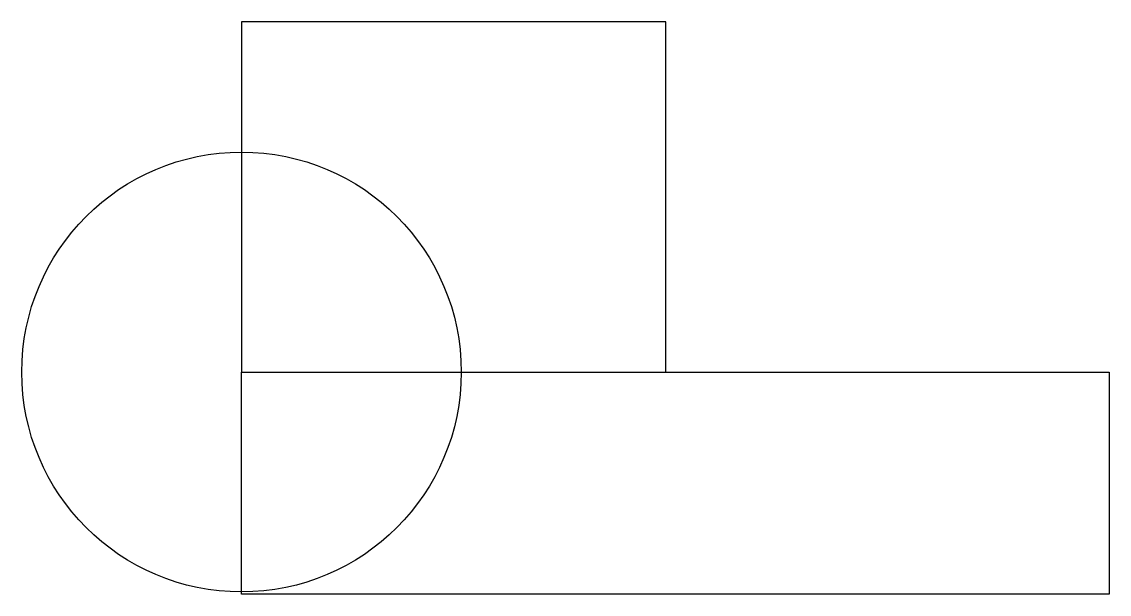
# Model space of a CAD drawing. Header units: millimetres. Extents: x 1306 to 2445, y 454 to 1053.
import ezdxf

# ---------------------------------------------------------------- set-up
doc = ezdxf.new("R2010")
doc.units = ezdxf.units.MM
doc.layers.add('Shapes', color=7, linetype='Continuous')

# ---------------------------------------------------------------- blocks, each defined once
blk = doc.blocks.new('ShapeBlock')
for points in [[(0, 0), (444.4, 0), (444.4, 366.6), (0, 366.6)], [(0, 0), (909, 0), (909, -232.6), (0, -232.6)]]:
    blk.add_lwpolyline(points, close=True)
blk.add_circle((0, 0), 230.2)

msp = doc.modelspace()

# ---------------------------------------------------------------- block references
at = {"layer": 'Shapes'}
msp.add_blockref('ShapeBlock', (1535.9, 686.8), dxfattribs=at)

doc.saveas('drawing.dxf')
